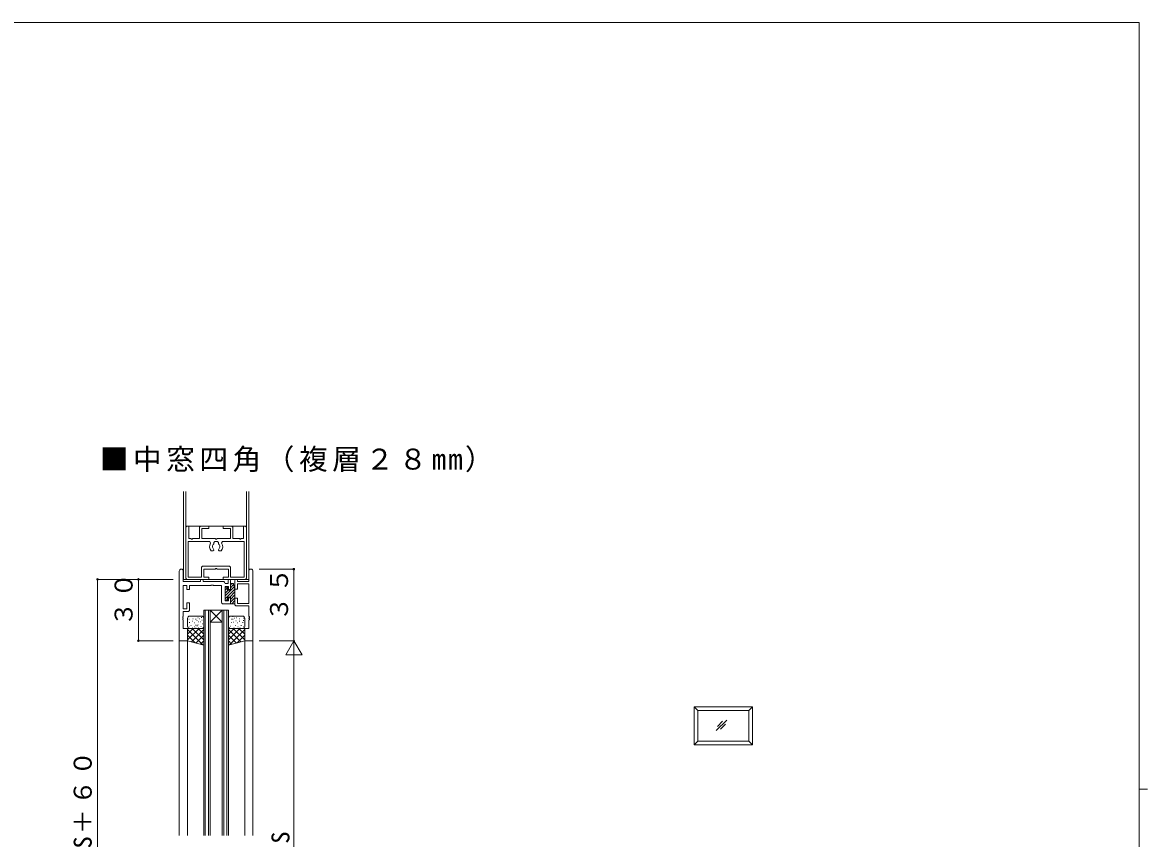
# Model space of a CAD drawing. Units: millimetres, scale not verified. Extents: x -594 to 539, y -420 to 386.
# Drawn here: x -36 to 514, y -17 to 382 of the extents above; entities that cross this region are included whole.
import ezdxf

# ---------------------------------------------------------------- set-up
doc = ezdxf.new("R2010")
doc.units = ezdxf.units.MM
doc.header["$LTSCALE"] = 2
for name, color, linetype, lineweight in [('0-1_YKK_ZWAK', 7, 'Continuous', 9), ('0-3_YKK_A1', 4, 'Continuous', 9), ('0-4_YKK_11', 7, 'Continuous', 9), ('0-5_YKK_12', 2, 'Continuous', 9), ('0-6_YKK_13', 4, 'Continuous', 9), ('0-7_YKK_D', 6, 'Continuous', 9)]:
    doc.layers.add(name, color=color, linetype=linetype, lineweight=lineweight)
doc.layers.add('0-2_USER1', color=3, linetype='Continuous')
doc.styles.add('ＭＳ ゴシック', font='')
doc.styles.get('ＭＳ ゴシック').set_extended_font_data('MS Gothic')

msp = doc.modelspace()

# ---------------------------------------------------------------- linework, layer by layer
at = {"layer": '0-1_YKK_ZWAK'}
for p, q in [((510, 382), (-590, 382)), ((510, 382), (510, -368)), ((510, 7), (514, 7))]:
    msp.add_line(p, q, dxfattribs=at)
at = {"layer": '0-3_YKK_A1'}
for p, q in [((294.075, 45.407), (292.325, 47.157)), ((292.325, 47.157), (292.325, 28.657)), ((292.325, 47.157), (320.825, 47.157)), ((294.075, 30.407), (294.075, 45.407)), ((319.075, 45.407), (294.075, 45.407)), ((320.825, 47.157), (319.075, 45.407)), ((319.075, 30.407), (319.075, 45.407)), ((320.825, 47.157), (320.825, 28.657)), ((308.259, 40.688), (303.177, 35.606)), ((306.278, 40.121), (303.779, 37.622)), ((307.692, 38.707), (305.193, 36.208)), ((294.075, 30.407), (292.325, 28.657)), ((292.325, 28.657), (320.825, 28.657)), ((294.075, 30.407), (319.075, 30.407)), ((320.825, 28.657), (319.075, 30.407))]:
    msp.add_line(p, q, dxfattribs=at)
at = {"layer": '0-4_YKK_11'}
for p, q in [((43.795, 135.075), (44.295, 135.575)), ((43.795, 110.075), (43.795, 135.075)), ((44.295, 135.575), (45.295, 135.575)), ((45.295, 135.575), (45.295, 129.575)), ((50.545, 135.075), (51.045, 135.575)), ((50.545, 129.575), (50.545, 135.075)), ((51.045, 135.575), (55.145, 135.575)), ((51.645, 134.475), (51.645, 129.575)), ((55.145, 134.475), (51.645, 134.475)), ((55.145, 135.575), (55.145, 134.475)), ((62.145, 134.475), (62.145, 135.575)), ((62.145, 135.575), (66.245, 135.575)), ((65.645, 134.475), (62.145, 134.475)), ((65.645, 129.575), (65.645, 134.475)), ((66.245, 135.575), (66.745, 135.075)), ((66.745, 135.075), (66.745, 129.575)), ((71.995, 135.575), (72.995, 135.575)), ((71.995, 129.575), (71.995, 135.575)), ((72.995, 135.575), (73.495, 135.075)), ((73.495, 135.075), (73.495, 110.075)), ((55.532, 128.075), (44.895, 128.075)), ((44.895, 128.075), (44.895, 110.675)), ((45.295, 129.575), (46.495, 129.575)), ((46.495, 129.575), (46.495, 129.275)), ((46.495, 129.275), (47.095, 129.275)), ((47.095, 129.275), (47.095, 129.575)), ((47.095, 129.575), (50.545, 129.575)), ((51.645, 129.575), (58.345, 129.575)), ((55.953, 127.305), (55.532, 128.075)), ((57.995, 128.075), (57.495, 127.575)), ((57.495, 127.575), (57.495, 126.959)), ((59.295, 128.075), (57.995, 128.075)), ((58.945, 129.275), (58.945, 129.575)), ((58.945, 129.575), (65.645, 129.575)), ((59.795, 127.575), (59.295, 128.075)), ((59.795, 126.959), (59.795, 127.575)), ((61.758, 128.075), (61.337, 127.305)), ((72.395, 128.075), (61.758, 128.075)), ((66.745, 129.575), (70.195, 129.575)), ((70.195, 129.575), (70.195, 129.275)), ((70.195, 129.275), (70.795, 129.275)), ((70.795, 129.575), (71.995, 129.575)), ((70.795, 129.275), (70.795, 129.575)), ((72.395, 110.675), (72.395, 128.075)), ((57.095, 123.475), (56.23, 123.475)), ((57.495, 123.875), (57.095, 123.475)), ((57.377, 124.297), (57.495, 124.014)), ((57.495, 124.014), (57.495, 123.875)), ((59.795, 124.014), (59.913, 124.297)), ((59.795, 123.875), (59.795, 124.014)), ((60.195, 123.475), (59.795, 123.875)), ((61.059, 123.475), (60.195, 123.475)), ((51.545, 115.575), (52.045, 116.075)), ((51.545, 110.675), (51.545, 115.575)), ((52.045, 116.075), (65.245, 116.075)), ((65.245, 116.075), (65.745, 115.575)), ((65.745, 115.575), (65.745, 110.675)), ((40.646, 113.575), (40.646, 79.575)), ((42.096, 114.575), (41.646, 114.575)), ((42.596, 114.075), (42.096, 114.575)), ((42.596, 108.525), (42.596, 114.075)), ((44.295, 109.575), (43.795, 110.075)), ((44.895, 110.675), (51.545, 110.675)), ((58.345, 114.575), (52.645, 114.575)), ((52.645, 114.575), (52.645, 110.675)), ((52.645, 110.675), (55.145, 110.675)), ((55.145, 110.675), (55.145, 109.575)), ((58.345, 114.875), (58.345, 114.575)), ((58.945, 114.875), (58.345, 114.875)), ((58.945, 114.575), (58.945, 114.875)), ((64.645, 114.575), (58.945, 114.575)), ((62.145, 109.575), (62.145, 110.675)), ((62.145, 110.675), (64.645, 110.675)), ((64.645, 110.675), (64.645, 114.575)), ((65.745, 110.675), (72.395, 110.675)), ((73.495, 110.075), (72.995, 109.575)), ((75.146, 114.575), (74.646, 114.075)), ((74.646, 114.075), (74.646, 108.575)), ((75.646, 114.575), (75.146, 114.575)), ((76.646, 79.575), (76.646, 113.575)), ((51.046, 108.525), (42.596, 108.525)), ((42.596, 106.575), (44.396, 106.575)), ((42.596, 95.075), (42.596, 106.575)), ((55.145, 109.575), (44.295, 109.575)), ((44.396, 106.575), (44.396, 104.575)), ((44.396, 104.575), (45.596, 104.575)), ((45.596, 106.575), (55.975, 106.575)), ((45.596, 104.575), (45.596, 106.575)), ((51.046, 108.975), (51.046, 108.525)), ((55.975, 106.575), (56.167, 106.718)), ((56.167, 106.718), (57.125, 106.718)), ((57.125, 106.718), (57.317, 106.575)), ((57.317, 106.575), (61.196, 106.575)), ((61.196, 106.575), (61.196, 98.575)), ((72.995, 109.575), (62.145, 109.575)), ((64.446, 107.575), (63.045, 107.575)), ((63.046, 99.075), (63.046, 106.075)), ((63.046, 106.075), (64.646, 106.075)), ((64.446, 108.975), (64.446, 107.575)), ((64.646, 106.075), (64.646, 104.575)), ((64.646, 104.575), (65.646, 104.575)), ((65.646, 104.575), (65.646, 108.975)), ((67.846, 108.975), (67.846, 104.775)), ((67.846, 104.775), (69.046, 104.775)), ((69.046, 108.575), (69.046, 108.975)), ((74.646, 108.575), (69.046, 108.575)), ((69.046, 107.375), (74.696, 107.375)), ((69.046, 104.775), (69.046, 107.375)), ((74.696, 107.375), (74.696, 97.775)), ((64.646, 99.075), (63.046, 99.075)), ((64.646, 100.575), (64.646, 99.075)), ((65.646, 100.575), (64.646, 100.575)), ((65.646, 97.575), (65.646, 100.575)), ((69.046, 100.375), (67.846, 100.375)), ((67.846, 100.375), (67.846, 97.075)), ((69.046, 97.775), (69.046, 100.375)), ((44.396, 95.075), (42.596, 95.075)), ((42.596, 91.375), (42.596, 93.875)), ((42.596, 93.875), (45.096, 93.875)), ((45.096, 93.875), (45.596, 94.375)), ((45.596, 94.375), (45.596, 98.075)), ((62.196, 97.575), (65.646, 97.575)), ((67.846, 97.075), (68.346, 96.575)), ((68.346, 96.575), (74.696, 96.575)), ((74.696, 97.775), (69.046, 97.775)), ((74.696, 96.575), (74.696, 91.375)), ((42.296, 91.375), (42.596, 91.375)), ((42.296, 90.775), (42.296, 91.375)), ((42.596, 90.775), (42.296, 90.775)), ((42.296, 90.375), (42.596, 90.375)), ((42.296, 89.775), (42.296, 90.375)), ((42.596, 89.775), (42.296, 89.775)), ((42.596, 90.375), (42.596, 90.775)), ((42.596, 85.575), (42.596, 89.775)), ((74.696, 91.375), (74.996, 91.375)), ((74.696, 90.775), (74.696, 90.375)), ((74.996, 90.775), (74.696, 90.775)), ((74.696, 90.375), (74.996, 90.375)), ((74.996, 89.775), (74.696, 89.775)), ((74.696, 89.775), (74.696, 85.575)), ((74.996, 91.375), (74.996, 90.775)), ((74.996, 90.375), (74.996, 89.775)), ((44.646, 85.575), (42.596, 85.575)), ((44.646, 79.575), (44.646, 85.575)), ((72.646, 85.575), (72.646, 79.575)), ((74.696, 85.575), (72.646, 85.575)), ((40.646, 79.575), (44.646, 79.575)), ((72.646, 79.575), (76.646, 79.575))]:
    msp.add_line(p, q, dxfattribs=at)
for points in [[(58.345, 129.575), (58.345, 129.275), (58.945, 129.275)], [(62.046, 108.525), (52.246, 108.525), (52.246, 108.975)], [(45.596, 98.075), (44.396, 98.075), (44.396, 95.075)]]:
    msp.add_lwpolyline(points, dxfattribs=at)
for centre, radius, start, end in [((58.645, 125.575), 3.2, 147.27956, 221.0145), ((58.645, 125.575), 1.8, 129.70901, 225.20715), ((58.645, 125.575), 1.8, 314.79283, 50.29097), ((58.645, 125.575), 3.2, 318.98549, 32.72043), ((41.646, 113.575), 1, 90, 180), ((75.646, 113.575), 1, 0, 90), ((51.646, 108.975), 0.6, 0, 180), ((62.046, 107.525), 1, 2.86598, 90), ((65.046, 108.975), 0.6, 0, 180), ((68.446, 108.975), 0.6, 0, 180), ((62.196, 98.575), 1, 179.99998, 270)]:
    msp.add_arc(centre, radius, start, end, dxfattribs=at)
at = {"layer": '0-5_YKK_12'}
for p, q in [((42.645, 152.532), (42.645, 109.575)), ((43.795, 110.615), (43.795, 152.532)), ((73.495, 152.532), (73.495, 110.615)), ((74.645, 152.532), (74.645, 109.575)), ((44.645, 135.575), (72.645, 135.575)), ((42.645, 109.575), (44.645, 109.575)), ((44.645, 109.575), (74.645, 109.575)), ((52.646, 94.575), (64.646, 94.575)), ((52.646, -15.713), (52.646, 94.575)), ((53.346, -15.713), (53.346, 94.575)), ((54.946, -15.713), (54.946, 94.575)), ((61.646, 94.575), (55.646, 88.575)), ((55.646, 94.575), (61.646, 88.575)), ((55.646, -15.713), (55.646, 94.575)), ((61.646, -15.713), (61.646, 94.575)), ((62.346, -15.713), (62.346, 94.575)), ((63.946, -15.713), (63.946, 94.575)), ((64.646, -15.713), (64.646, 94.575)), ((55.646, 88.575), (61.646, 88.575)), ((40.646, -15.713), (40.646, 79.575)), ((44.646, 79.575), (44.646, -15.713)), ((72.646, 79.575), (72.646, -15.713)), ((76.646, -15.713), (76.646, 79.575))]:
    msp.add_line(p, q, dxfattribs=at)
at = {"layer": '0-6_YKK_13'}
for p, q in [((63.046, 101.436), (67.498, 105.888)), ((63.046, 99.625), (63.046, 105.525)), ((63.046, 104.264), (64.246, 105.464)), ((63.046, 100.022), (67.797, 104.772)), ((63.346, 105.825), (63.946, 105.825)), ((64.246, 105.525), (64.246, 104.325)), ((65.646, 106.864), (66.357, 107.575)), ((65.646, 104.325), (65.646, 107.275)), ((65.646, 105.45), (67.199, 107.003)), ((65.946, 107.575), (66.816, 107.575)), ((67.106, 107.352), (67.846, 104.589)), ((67.846, 104.589), (67.846, 97.875)), ((63.046, 102.85), (64.521, 104.325)), ((63.946, 99.325), (63.346, 99.325)), ((63.764, 99.325), (64.246, 99.807)), ((64.246, 104.325), (65.646, 104.325)), ((64.246, 100.825), (64.246, 99.625)), ((65.646, 100.825), (64.246, 100.825)), ((65.263, 100.825), (67.846, 103.407)), ((65.646, 99.793), (67.846, 101.993)), ((65.646, 97.875), (65.646, 100.825)), ((65.646, 98.379), (67.846, 100.579)), ((66.256, 97.575), (67.846, 99.165)), ((65.946, 97.575), (67.546, 97.575)), ((44.646, 86.575), (44.646, 90.575)), ((45.266, 90.087), (45.466, 90.087)), ((45.506, 88.416), (45.706, 88.416)), ((45.646, 91.575), (51.646, 91.575)), ((47.109, 89.108), (47.309, 89.108)), ((47.188, 90.335), (47.388, 90.335)), ((47.984, 88.27), (48.184, 88.27)), ((48.613, 90.087), (48.813, 90.087)), ((49.213, 89.466), (49.413, 89.466)), ((49.702, 90.704), (49.902, 90.704)), ((49.869, 88.817), (50.069, 88.817)), ((50.287, 90.335), (50.487, 90.335)), ((50.877, 88.866), (51.078, 88.866)), ((51.402, 90.964), (51.602, 90.964)), ((51.664, 89.653), (51.864, 89.653)), ((52.646, 86.575), (52.646, 90.575)), ((64.646, 86.575), (64.646, 90.575)), ((71.646, 91.575), (65.646, 91.575)), ((65.936, 90.104), (66.136, 90.104)), ((65.936, 88.53), (66.136, 88.53)), ((66.688, 90.048), (66.888, 90.048)), ((66.722, 91.415), (66.922, 91.415)), ((67.155, 88.59), (67.355, 88.59)), ((67.455, 90.525), (67.655, 90.525)), ((68.212, 89.285), (68.412, 89.285)), ((68.387, 90.734), (68.588, 90.734)), ((69.309, 88.27), (69.109, 88.27)), ((69.878, 90.287), (70.078, 90.287)), ((70.183, 89.108), (69.983, 89.108)), ((71.786, 88.416), (71.586, 88.416)), ((71.928, 89.406), (72.128, 89.406)), ((72.084, 90.645), (72.284, 90.645)), ((72.646, 86.575), (72.646, 90.575)), ((44.646, 79.575), (44.646, 85.575)), ((44.646, 82.746), (47.475, 85.575)), ((44.646, 79.918), (50.303, 85.575)), ((44.646, 85.575), (52.646, 85.575)), ((44.646, 85.089), (52.179, 77.556)), ((45.215, 86.376), (45.415, 86.376)), ((45.646, 85.575), (51.646, 85.575)), ((46.308, 86.959), (46.508, 86.959)), ((46.606, 79.05), (52.646, 85.089)), ((46.854, 85.793), (47.054, 85.793)), ((46.989, 85.575), (52.646, 79.918)), ((47.911, 86.376), (48.111, 86.376)), ((48.606, 87.201), (48.806, 87.201)), ((48.606, 85.69), (48.806, 85.69)), ((49.286, 86.777), (49.486, 86.777)), ((49.663, 87.322), (49.863, 87.322)), ((49.818, 85.575), (52.646, 82.746)), ((49.869, 85.902), (50.069, 85.902)), ((51.14, 86.506), (51.34, 86.506)), ((51.927, 87.817), (52.127, 87.817)), ((64.646, 79.918), (70.303, 85.575)), ((64.646, 85.575), (72.646, 85.575)), ((64.646, 82.746), (67.475, 85.575)), ((64.646, 85.089), (70.686, 79.05)), ((65.113, 77.556), (72.646, 85.089)), ((71.646, 85.575), (65.646, 85.575)), ((65.673, 86.695), (65.873, 86.695)), ((66.989, 85.575), (72.646, 79.918)), ((67.424, 85.902), (67.224, 85.902)), ((67.366, 85.569), (67.566, 85.569)), ((67.88, 87.019), (68.08, 87.019)), ((69.382, 86.376), (69.182, 86.376)), ((69.818, 85.575), (72.646, 82.746)), ((70.438, 85.793), (70.238, 85.793)), ((70.985, 86.959), (70.785, 86.959)), ((72.078, 86.376), (71.878, 86.376)), ((72.646, 85.575), (72.646, 79.575)), ((44.646, 82.261), (48.316, 78.591)), ((52.646, 77.431), (44.646, 79.575)), ((48.837, 78.452), (52.646, 82.261)), ((51.068, 77.854), (52.646, 79.433)), ((64.646, 82.261), (68.455, 78.452)), ((64.646, 77.431), (72.646, 79.575)), ((64.646, 79.433), (66.225, 77.854)), ((68.977, 78.591), (72.646, 82.261))]:
    msp.add_line(p, q, dxfattribs=at)
for centre, radius, start, end in [((63.346, 105.525), 0.3, 90, 180), ((63.946, 105.525), 0.3, 0, 90), ((65.946, 107.275), 0.3, 90, 180), ((66.816, 107.275), 0.3, 15, 90), ((63.346, 99.625), 0.3, 180, 270), ((63.946, 99.625), 0.3, 270, 0), ((65.946, 97.875), 0.3, 180, 270), ((67.546, 97.875), 0.3, 270, 0), ((45.646, 90.575), 1, 90, 180), ((51.646, 90.575), 1, 0, 90), ((65.646, 90.575), 1, 90, 180), ((71.646, 90.575), 1, 0, 90), ((45.646, 86.575), 1, 180, 270), ((51.646, 86.575), 1, 270, 0), ((65.646, 86.575), 1, 180, 270), ((71.646, 86.575), 1, 270, 0)]:
    msp.add_arc(centre, radius, start, end, dxfattribs=at)
at = {"layer": '0-7_YKK_D'}
for p, q in [((79.646, 114.575), (97.146, 114.575)), ((96.646, 79.575), (96.646, 114.575)), ((37, 109.575), (0.146, 109.575)), ((0.646, -158.432), (0.646, 109.575)), ((37.646, 109.575), (20.146, 109.575)), ((20.646, 109.575), (20.646, 79.575)), ((37.646, 79.575), (20.146, 79.575)), ((79.646, 79.575), (97.146, 79.575)), ((79.646, 79.575), (97.146, 79.575)), ((96.646, 79.575), (92.646, 72.647)), ((96.646, -128.432), (96.646, 79.575))]:
    msp.add_line(p, q, dxfattribs=at)
msp.add_lwpolyline([(96.646, 79.575), (100.646, 72.647), (92.646, 72.647)], dxfattribs=at)
for centre, start, end in [((96.646, 114.575), 0, 180), ((96.646, 114.575), 180, 0), ((0.646, 109.575), 0, 180), ((0.646, 109.575), 180, 0), ((20.646, 109.575), 0, 180), ((20.646, 109.575), 180, 0), ((20.646, 79.575), 0, 180), ((20.646, 79.575), 180, 0)]:
    msp.add_arc(centre, 0.375, start, end, dxfattribs=at)

# ---------------------------------------------------------------- texts
at = {"layer": '0-2_USER1', "color": 2, "insert": (1.751, 161.92), "char_height": 10.26, "attachment_point": 7, "style": 'ＭＳ ゴシック'}
msp.add_mtext('\\T1.16;■中窓四角（複層２８mm）', dxfattribs=at)
at = {"layer": '0-7_YKK_D', "color": 3, "char_height": 8.798, "attachment_point": 7, "rotation": 90, "style": 'ＭＳ ゴシック'}
for s, insert in [('\\T1.17;３５', (93.946, 89.099)), ('\\T1.17;３０', (17.946, 86.599)), ('\\T1.19;ＨS＋６０', (-2.054, -36.382)), ('\\T1.22;ＨS', (94.646, -34.382))]:
    msp.add_mtext(s, dxfattribs=dict(at, insert=insert))

doc.saveas('drawing.dxf')
